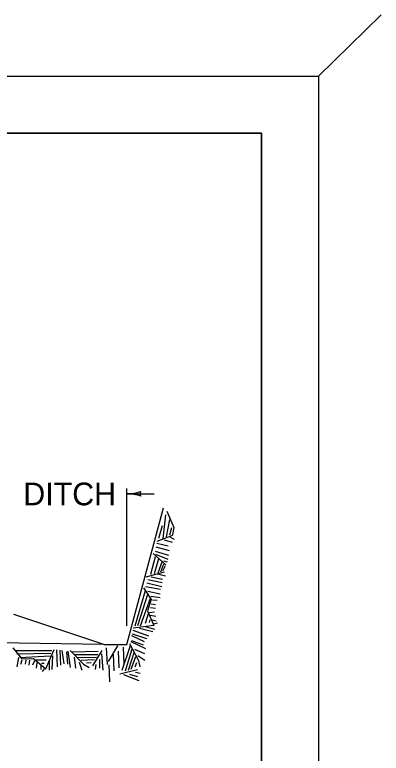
# Model space of a CAD drawing. Extents: x 997.6 to 1036.6, y 998.9 to 1022.5.
# Drawn here: x 1033.33 to 1036.55, y 1016.04 to 1022.54 of the extents above; entities that cross this region are included whole.
import ezdxf

# ---------------------------------------------------------------- set-up
doc = ezdxf.new("R2010")
doc.units = 0
for name, color, linetype in [('1', 7, 'Continuous'), ('10', 7, 'Continuous'), ('11', 7, 'Continuous'), ('14', 7, 'Continuous')]:
    doc.layers.add(name, color=color, linetype=linetype)

msp = doc.modelspace()

# ---------------------------------------------------------------- linework, layer by layer
at = {"layer": '1'}
for p, q in [((1034.3121, 1017.1632), (1034.3121, 1018.3723)), ((1034.3121, 1018.3249), (1034.5537, 1018.3249)), ((1034.3121, 1016.9971), (1034.6348, 1018.2018)), ((1034.1121, 1016.9971), (1033.3174, 1017.2619)), ((1034.1121, 1016.9971), (1028.2174, 1017.0899)), ((1034.1121, 1016.9971), (1034.3121, 1016.9971))]:
    msp.add_line(p, q, dxfattribs=at)
for points in [[(1034.6653, 1018.1713), (1034.7257, 1018.0274)], [(1034.6543, 1018.1408), (1034.63, 1017.9316)], [(1034.6881, 1018.097), (1034.6593, 1017.9461)], [(1034.6245, 1018.044), (1034.5922, 1017.9307)], [(1034.7063, 1018.0253), (1034.6891, 1017.9618)], [(1034.7257, 1018.0274), (1034.7143, 1017.9623)], [(1034.579, 1017.9074), (1034.7175, 1017.9595)], [(1034.5775, 1017.8893), (1034.6769, 1017.8673)], [(1034.6428, 1017.9193), (1034.7135, 1017.8979)], [(1034.6934, 1017.9418), (1034.7285, 1017.9267)], [(1034.5676, 1017.857), (1034.6851, 1017.8253)], [(1034.5624, 1017.7711), (1034.5206, 1017.6129)], [(1034.5439, 1017.7995), (1034.6573, 1017.6986)], [(1034.5629, 1017.8209), (1034.6793, 1017.7855)], [(1034.5668, 1017.7925), (1034.6729, 1017.75)], [(1034.5923, 1017.7535), (1034.5544, 1017.6214)], [(1034.6253, 1017.7311), (1034.5849, 1017.6264)], [(1034.6361, 1017.7049), (1034.6089, 1017.6361)], [(1034.637, 1017.7359), (1034.6676, 1017.7266)], [(1034.4838, 1017.5946), (1034.6449, 1017.6375)], [(1034.6508, 1017.692), (1034.6274, 1017.6428)], [(1034.499, 1017.5695), (1034.6229, 1017.5443)], [(1034.5272, 1017.594), (1034.6276, 1017.5742)], [(1034.5827, 1017.619), (1034.6534, 1017.6037)], [(1034.4766, 1017.5094), (1034.6111, 1017.4851)], [(1034.4901, 1017.5405), (1034.6204, 1017.5095)], [(1034.46, 1017.4958), (1034.5288, 1017.3936), (1034.4966, 1017.2948), (1034.5515, 1017.1657), (1034.3688, 1017.1418)], [(1034.475, 1017.4703), (1034.3829, 1017.1605)], [(1034.499, 1017.4464), (1034.4081, 1017.1611)], [(1034.4996, 1017.469), (1034.6068, 1017.4448)], [(1034.5221, 1017.4122), (1034.4308, 1017.1605)], [(1034.5256, 1017.4238), (1034.6079, 1017.4133)], [(1034.5404, 1017.3902), (1034.5814, 1017.3878)], [(1034.5205, 1017.3252), (1034.5663, 1017.3174)], [(1034.5279, 1017.3564), (1034.5653, 1017.3491)], [(1034.5011, 1017.2686), (1034.4755, 1017.1843)], [(1034.5129, 1017.2797), (1034.5566, 1017.2852)], [(1034.5231, 1017.2574), (1034.57, 1017.2476)], [(1034.5167, 1017.2157), (1034.5092, 1017.1911)], [(1034.5355, 1017.2163), (1034.5715, 1017.2052)], [(1034.5554, 1017.1788), (1034.583, 1017.1874)], [(1034.3657, 1017.124), (1034.5053, 1017.0753)], [(1034.425, 1017.1413), (1034.5414, 1017.1123)], [(1034.4758, 1017.1574), (1034.5559, 1017.133)], [(1034.3556, 1017.0773), (1034.465, 1017.0253)], [(1034.3601, 1017.0924), (1034.4851, 1017.0503)], [(1034.2305, 1016.9873), (1034.1486, 1016.8495)], [(1034.3428, 1016.9873), (1034.2704, 1016.7694)], [(1034.3359, 1017.0061), (1034.4162, 1016.8586), (1034.4284, 1016.8028)], [(1034.3476, 1017.0234), (1034.4773, 1016.9631)], [(1034.3547, 1017.0337), (1034.4573, 1016.9941)], [(1033.3101, 1016.9686), (1033.3878, 1016.8729), (1033.4916, 1016.8751), (1033.5993, 1016.785), (1033.6752, 1016.9527)], [(1033.3301, 1016.9467), (1033.6533, 1016.9448)], [(1033.3458, 1016.9169), (1033.6453, 1016.9208)], [(1033.6932, 1016.9505), (1033.6992, 1016.8028)], [(1033.7251, 1016.9468), (1033.7289, 1016.8148)], [(1033.7409, 1016.9467), (1033.7588, 1016.8268)], [(1033.7828, 1016.9348), (1033.7908, 1016.8251)], [(1033.7947, 1016.9387), (1033.8147, 1016.797)], [(1033.8148, 1016.9448), (1033.9325, 1016.8252), (1033.9822, 1016.797)], [(1033.8306, 1016.9327), (1034.0602, 1016.9386)], [(1034.0939, 1016.9467), (1034.012, 1016.8089)], [(1034.0901, 1016.9148), (1034.102, 1016.7713)], [(1034.1329, 1016.9693), (1034.1389, 1016.8216)], [(1034.1943, 1016.9131), (1034.2003, 1016.7654)], [(1034.2358, 1016.9401), (1034.2418, 1016.7924)], [(1034.2804, 1016.9749), (1034.2864, 1016.8273)], [(1034.3587, 1016.9575), (1034.2974, 1016.7633)], [(1034.3765, 1016.9333), (1034.3238, 1016.7678)], [(1034.3813, 1016.9569), (1034.4698, 1016.9175)], [(1033.3599, 1016.8848), (1033.3458, 1016.8029)], [(1033.3719, 1016.8848), (1033.6393, 1016.8989)], [(1033.3878, 1016.861), (1033.378, 1016.821)], [(1033.4237, 1016.863), (1033.4198, 1016.8251)], [(1033.4557, 1016.861), (1033.4498, 1016.815)], [(1033.5014, 1016.8551), (1033.4835, 1016.8149)], [(1033.5155, 1016.8633), (1033.6034, 1016.8632)], [(1033.6293, 1016.8548), (1033.6291, 1016.7713)], [(1033.6594, 1016.8988), (1033.6533, 1016.779)], [(1033.8486, 1016.8868), (1033.8605, 1016.791)], [(1033.8545, 1016.9088), (1034.0582, 1016.9109)], [(1033.8724, 1016.8848), (1034.0461, 1016.887)], [(1033.9104, 1016.8609), (1034.0281, 1016.8669)], [(1034.0721, 1016.8669), (1034.0722, 1016.7908)], [(1034.3882, 1016.8901), (1034.3483, 1016.7793)], [(1034.4108, 1016.902), (1034.4706, 1016.8589)], [(1033.5198, 1016.8388), (1033.5155, 1016.7911)], [(1033.5556, 1016.8148), (1033.5556, 1016.7772)], [(1033.5615, 1016.8328), (1033.5872, 1016.8329)], [(1033.5856, 1016.785), (1033.5692, 1016.7612)], [(1033.8925, 1016.843), (1033.9163, 1016.7731)], [(1033.9582, 1016.8369), (1033.9983, 1016.8389)], [(1034.0401, 1016.8209), (1034.0358, 1016.7773)], [(1034.1548, 1016.8184), (1034.1608, 1016.6708)], [(1034.3972, 1016.8373), (1034.3838, 1016.7996)], [(1034.2528, 1016.7395), (1034.4086, 1016.7778)], [(1034.2846, 1016.7338), (1034.4183, 1016.6807)], [(1034.3354, 1016.7372), (1034.4082, 1016.715)], [(1034.3888, 1016.7543), (1034.4317, 1016.7458)]]:
    msp.add_lwpolyline(points, dxfattribs=at)
for centre, radius, start, end in [((1034.3121, 1018.7159), 0.3909, 270, 288.66878), ((1034.4607, 1018.3249), 0.0313, 138.7746, 220.89129), ((1034.3121, 1018.7159), 0.3909, 269.98778, 270), ((1034.3121, 1017.934), 0.3909, 71.34716, 89.99389)]:
    msp.add_arc(centre, radius, start, end, dxfattribs=at)
at = {"layer": '10'}
for p, q in [((1007, 1021.5), (1035.5, 1021.5)), ((1035.5, 1021.5), (1035.5, 1000.5))]:
    msp.add_line(p, q, dxfattribs=at)
at = {"layer": '11'}
msp.add_lwpolyline([(1007, 1000.5), (1035.5, 1000.5), (1035.5, 1021.5), (1007, 1021.5)], close=True, dxfattribs=at)
at = {"layer": '14'}
for p, q in [((1036, 1022), (1036.5524, 1022.5413)), ((1000, 1022), (1036, 1022)), ((1036, 1022), (1036, 1000))]:
    msp.add_line(p, q, dxfattribs=at)

# ---------------------------------------------------------------- texts
at = {"layer": '1'}
msp.add_text('DITCH', height=0.2, dxfattribs=at).set_placement((1033.4019, 1018.2232))

doc.saveas('drawing.dxf')
